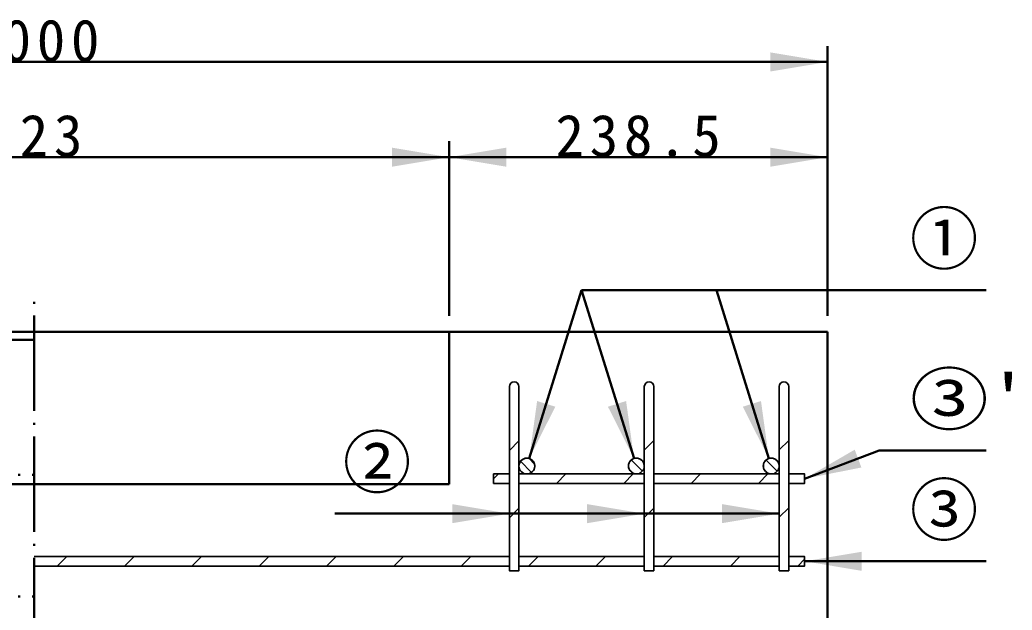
# Model space of a CAD drawing. Units: millimetres, scale not verified. Extents: x -2102 to 2102, y -1485 to 1485.
# Drawn here: x 403 to 1028, y -174 to 198 of the extents above; entities that cross this region are included whole.
import ezdxf
from ezdxf.enums import TextEntityAlignment as Align

# ---------------------------------------------------------------- set-up
doc = ezdxf.new("R2010")
doc.units = ezdxf.units.MM
doc.header["$LTSCALE"] = 5
doc.linetypes.add('DOTTED', pattern=[1.75, 0.25, -1.5])
doc.linetypes.add('LONG_DASHED_DOTTED', pattern=[15.25, 12, -1.5, 0.25, -1.5])
doc.layers.add('0-0_V-nasSTD', color=7, linetype='Continuous', lineweight=35)
doc.layers.add('0-1_0', color=7, linetype='Continuous', lineweight=50)
doc.styles.add('ＭＳ ゴシック', font='')
doc.styles.get('ＭＳ ゴシック').set_extended_font_data('MS Gothic')

msp = doc.modelspace()

# ---------------------------------------------------------------- linework, layer by layer
at = {"layer": '0-0_V-nasSTD', "lineweight": 50}
for p, q in [((756.606, 27.527), (723.592, -78.482)), ((756.606, 27.527), (789.619, -78.482)), ((756.606, 27.527), (1011.606, 27.527)), ((841.606, 27.527), (874.619, -78.482)), ((897.106, -91.256), (944.136, -73.559)), ((944.136, -73.559), (1011.606, -73.559)), ((881.106, -113.256), (601.106, -113.256)), ((897.106, -143.256), (1011.606, -143.256))]:
    msp.add_line(p, q, dxfattribs=at)
at = {"layer": '0-0_V-nasSTD'}
for p, q in [((711.106, -33.256), (711.106, -80.256)), ((717.106, -75.256), (717.106, -33.256)), ((802.106, -80.256), (802.106, -33.256)), ((887.106, -80.256), (887.106, -33.256)), ((711.106, -73.425), (717.106, -67.425)), ((796.106, -73.278), (802.106, -67.278)), ((881.106, -73.131), (887.106, -67.131)), ((718.087, -80.281), (725.08, -87.275)), ((723.27, -78.393), (726.968, -82.091)), ((787.919, -79.403), (794.959, -86.442)), ((872.839, -79.47), (879.891, -86.522)), ((786.405, -84.96), (789.402, -87.956)), ((796.106, -86.256), (796.106, -140.256)), ((871.5, -85.202), (874.16, -87.861)), ((701.106, -91.425), (704.275, -88.256)), ((789.032, -88.256), (724.16, -88.256)), ((740.701, -94.256), (746.701, -88.256)), ((783.128, -94.256), (789.128, -88.256)), ((874.048, -88.256), (802.106, -88.256)), ((825.554, -94.256), (831.554, -88.256)), ((867.981, -94.256), (873.981, -88.256)), ((717.106, -94.256), (796.106, -94.256)), ((881.106, -94.256), (802.106, -94.256)), ((711.106, -115.851), (717.106, -109.851)), ((796.106, -115.704), (802.106, -109.704)), ((881.106, -115.557), (887.106, -109.557)), ((426.143, -146.256), (432.143, -140.256)), ((468.569, -146.256), (474.569, -140.256)), ((510.996, -146.256), (516.996, -140.256)), ((553.422, -146.256), (559.422, -140.256)), ((595.848, -146.256), (601.848, -140.256)), ((638.275, -146.256), (644.275, -140.256)), ((680.701, -146.256), (686.701, -140.256)), ((723.128, -146.256), (729.128, -140.256)), ((765.554, -146.256), (771.554, -140.256)), ((807.981, -146.256), (813.981, -140.256)), ((850.407, -146.256), (856.407, -140.256)), ((892.833, -146.256), (897.106, -141.983)), ((411.606, -146.256), (711.106, -146.256))]:
    msp.add_line(p, q, dxfattribs=at)
at = {"layer": '0-0_V-nasSTD', "linetype": 'DOTTED', "lineweight": 50}
for p, q in [((411.606, -88.756), (156.106, -88.756)), ((411.606, -165.475), (163.293, -165.475))]:
    msp.add_line(p, q, dxfattribs=at)
at = {"layer": '0-0_V-nasSTD'}
for points in [[(796.106, -33.256), (796.106, -46.178), (796.106, -75.256)], [(881.106, -33.256), (881.106, -46.178), (881.106, -75.256)], [(711.106, -86.256), (711.106, -140.256), (411.606, -140.256)], [(711.106, -146.256), (711.106, -149.256), (717.106, -149.256), (717.106, -146.256), (749.767, -146.256), (796.106, -146.256), (796.106, -149.256), (802.106, -149.256), (802.106, -146.256), (848.042, -146.256), (881.106, -146.256), (881.106, -149.256), (887.106, -149.256), (887.106, -146.256), (897.106, -146.256), (897.106, -140.256), (887.106, -140.256), (887.106, -86.256)], [(796.106, -140.256), (747.455, -140.256), (717.106, -140.256), (717.106, -86.256)], [(802.106, -86.256), (802.106, -140.256), (850.391, -140.256), (881.106, -140.256), (881.106, -86.256)], [(711.106, -88.256), (701.106, -88.256), (701.106, -91.256), (701.106, -94.256), (711.106, -94.256)], [(887.106, -94.256), (897.106, -94.256), (897.106, -88.256), (887.106, -88.256)]]:
    msp.add_lwpolyline(points, dxfattribs=at)
for centre, radius, start, end in [((714.106, -33.256), 3, 0, 180), ((799.106, -33.256), 3, 0, 180), ((884.106, -33.256), 3, 0, 180), ((722.106, -83.256), 5, 294.26558, 180), ((791.106, -83.256), 5, 0, 245.50323), ((876.106, -83.256), 5, 0, 245.69802), ((722.106, -83.256), 5, 180, 270), ((791.106, -83.256), 5, 270, 0), ((876.106, -83.256), 5, 270, 0), ((722.106, -83.256), 5, 270, 294.26558), ((791.106, -83.256), 5, 245.50323, 270), ((876.106, -83.256), 5, 245.69802, 270)]:
    msp.add_arc(centre, radius, start, end, dxfattribs=at)
for points in [[(875.606, 165.244), (875.606, 177.244), (911.606, 171.244)], [(637.106, 105.244), (637.106, 117.244), (673.106, 111.244)], [(673.106, 111.244), (709.106, 105.244), (709.106, 117.244)], [(875.606, 105.244), (875.606, 117.244), (911.606, 111.244)], [(723.592, -78.482), (728.568, -42.326), (734.296, -44.11)], [(778.915, -44.11), (784.643, -42.326), (789.619, -78.482)], [(863.915, -44.11), (869.643, -42.326), (874.619, -78.482)], [(723.592, -78.482), (734.296, -44.11), (740.025, -45.894)], [(773.186, -45.894), (778.915, -44.11), (789.619, -78.482)], [(858.186, -45.894), (863.915, -44.11), (874.619, -78.482)], [(897.106, -91.256), (928.686, -72.962), (930.799, -78.577)], [(897.106, -91.256), (930.799, -78.577), (932.912, -84.193)], [(675.106, -119.256), (675.106, -107.256), (711.106, -113.256)], [(760.106, -119.256), (760.106, -107.256), (796.106, -113.256)], [(845.106, -119.256), (845.106, -107.256), (881.106, -113.256)], [(897.106, -143.256), (933.106, -149.256), (933.106, -137.256)]]:
    msp.add_solid(points, dxfattribs=at)
at = {"layer": '0-1_0'}
for p, q in [((911.606, 11.244), (911.606, 181.244)), ((-88.394, 171.244), (911.606, 171.244)), ((673.106, 11.244), (673.106, 121.244)), ((150.106, 111.244), (673.106, 111.244)), ((673.106, 111.244), (911.606, 111.244)), ((673.106, 1.244), (150.106, 1.244)), ((673.106, 1.244), (911.606, 1.244)), ((673.106, 1.244), (673.106, -94.756)), ((911.606, 1.244), (911.606, -183.756)), ((150.106, -3.756), (411.606, -3.756))]:
    msp.add_line(p, q, dxfattribs=at)
at = {"layer": '0-1_0', "linetype": 'LONG_DASHED_DOTTED'}
msp.add_line((411.606, -1039.756), (411.606, 26.244), dxfattribs=at)
at = {"layer": '0-1_0', "lineweight": 35}
for p, q in [((711.106, -33.256), (711.106, -149.256)), ((717.106, -33.256), (717.106, -149.256)), ((717.106, -75.256), (717.106, -33.256)), ((802.106, -33.256), (802.106, -149.256)), ((802.106, -80.256), (802.106, -33.256)), ((887.106, -33.256), (887.106, -149.256)), ((887.106, -80.256), (887.106, -33.256)), ((796.106, -46.178), (796.106, -75.256)), ((881.106, -46.178), (881.106, -75.256)), ((796.106, -86.256), (796.106, -140.256)), ((881.106, -86.256), (881.106, -140.256)), ((711.106, -88.256), (701.106, -88.256)), ((701.106, -88.256), (701.106, -94.256)), ((796.106, -88.256), (717.106, -88.256)), ((717.106, -88.256), (796.106, -88.256)), ((796.106, -88.256), (796.106, -94.256)), ((881.106, -88.256), (802.106, -88.256)), ((802.106, -94.256), (802.106, -88.256)), ((881.106, -88.256), (881.106, -94.256)), ((887.106, -88.256), (897.106, -88.256)), ((897.106, -88.256), (897.106, -94.256)), ((701.106, -94.256), (711.106, -94.256)), ((796.106, -94.256), (717.106, -94.256)), ((796.106, -94.256), (717.106, -94.256)), ((881.106, -94.256), (802.106, -94.256)), ((887.106, -94.256), (897.106, -94.256)), ((411.606, -140.256), (711.106, -140.256)), ((796.106, -140.256), (717.106, -140.256)), ((881.106, -140.256), (802.106, -140.256)), ((887.106, -140.256), (897.106, -140.256)), ((897.106, -140.256), (897.106, -146.256)), ((711.106, -149.256), (717.106, -149.256)), ((796.106, -146.256), (717.106, -146.256)), ((881.106, -146.256), (802.106, -146.256)), ((887.106, -146.256), (897.106, -146.256))]:
    msp.add_line(p, q, dxfattribs=at)
at = {"layer": '0-1_0'}
msp.add_lwpolyline([(673.106, -94.756), (150.106, -94.756), (150.106, 1.244)], dxfattribs=at)
at = {"layer": '0-1_0', "lineweight": 35}
for points in [[(796.106, -33.256), (796.106, -149.256), (802.106, -149.256)], [(881.106, -33.256), (881.106, -149.256), (887.106, -149.256)], [(796.106, -80.256), (796.106, -149.256), (796.106, -86.256)], [(881.106, -80.256), (881.106, -149.256), (881.106, -86.256)], [(711.106, -86.256), (711.106, -140.256), (711.106, -146.256), (711.106, -149.256), (717.106, -149.256), (717.106, -146.256), (749.767, -146.256)], [(747.455, -140.256), (717.106, -140.256), (717.106, -86.256)], [(850.391, -140.256), (802.106, -140.256), (802.106, -86.256)], [(881.106, -146.256), (881.106, -149.256), (887.106, -149.256), (887.106, -146.256), (897.106, -146.256), (897.106, -140.256), (887.106, -140.256), (887.106, -86.256)], [(711.106, -88.256), (701.106, -88.256), (701.106, -91.256), (701.106, -94.256), (711.106, -94.256)], [(881.106, -94.256), (802.106, -94.256), (802.106, -88.256), (881.106, -88.256)], [(887.106, -94.256), (897.106, -94.256), (897.106, -88.256), (887.106, -88.256)], [(411.606, -146.256), (711.106, -146.256), (711.106, -140.256)], [(796.106, -146.256), (796.106, -149.256), (802.106, -149.256), (802.106, -146.256), (848.042, -146.256)]]:
    msp.add_lwpolyline(points, dxfattribs=at)
for centre in [(722.106, -83.256), (791.106, -83.256), (876.106, -83.256)]:
    msp.add_circle(centre, 5, dxfattribs=at)
for centre, radius, start, end in [((714.106, -33.256), 3, 0, 180), ((714.106, -33.256), 3, 0, 180), ((799.106, -33.256), 3, 0, 180), ((799.106, -33.256), 3, 0, 180), ((884.106, -33.256), 3, 0, 180), ((884.106, -33.256), 3, 0, 180), ((722.106, -83.256), 5, 294.26558, 180), ((791.106, -83.256), 5, 0, 245.50323), ((876.106, -83.256), 5, 0, 245.69802), ((722.106, -83.256), 5, 180, 270), ((791.106, -83.256), 5, 270, 0), ((876.106, -83.256), 5, 270, 0), ((722.106, -83.256), 5, 270, 294.26558), ((791.106, -83.256), 5, 245.50323, 270), ((876.106, -83.256), 5, 245.69802, 270)]:
    msp.add_arc(centre, radius, start, end, dxfattribs=at)

# ---------------------------------------------------------------- texts
at = {"layer": '0-0_V-nasSTD', "style": 'ＭＳ ゴシック'}
for s, p in [('①', (963.406, 34.527)), ('②', (606.106, -106.256)), ('③', (963.406, -136.256))]:
    msp.add_text(s, height=31.67, dxfattribs=at).set_placement(p, align=Align.BOTTOM_LEFT)
at = {"layer": '0-0_V-nasSTD', "style": 'ＭＳ ゴシック', "width": 1.15}
msp.add_text("③'", height=31.67, dxfattribs=at).set_placement((963.406, -66.559), align=Align.BOTTOM_LEFT)
at = {"layer": '0-0_V-nasSTD', "char_height": 26.39, "attachment_point": 7, "style": 'ＭＳ ゴシック'}
for s, insert in [('\\T1.2;1000', (370.206, 171.244)), ('\\T1.2;523', (381.006, 111.244)), ('\\T1.2;238.5', (740.156, 111.244))]:
    msp.add_mtext(s, dxfattribs=dict(at, insert=insert))

doc.saveas('drawing.dxf')
